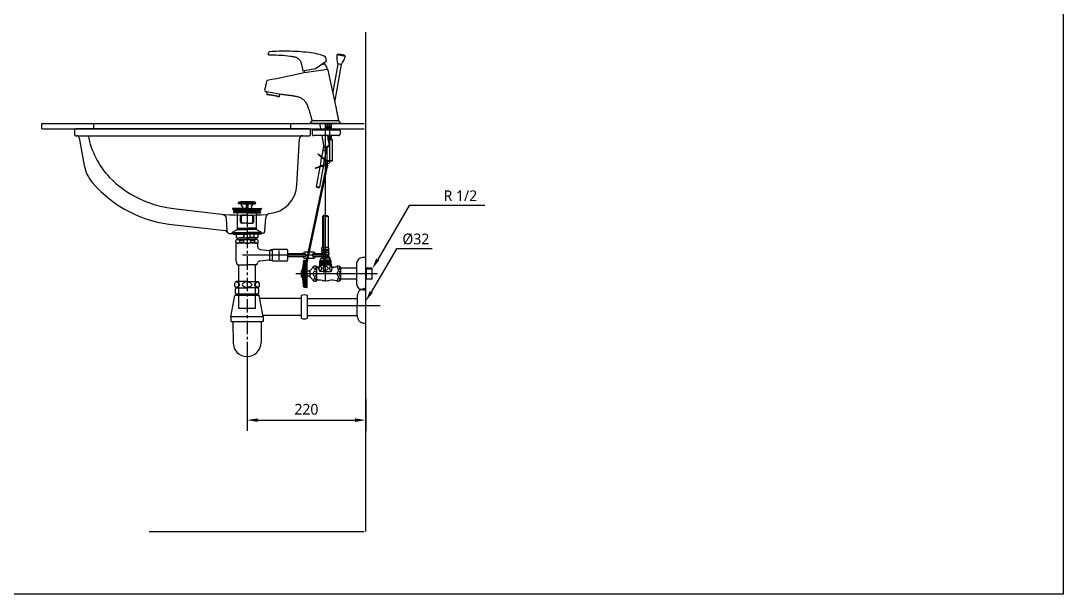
# Model space of a CAD drawing. Extents: x 0 to 3100, y 0 to 2100.
# Drawn here: x 1160 to 3100, y 0 to 1068 of the extents above; entities that cross this region are included whole.
import ezdxf

# ---------------------------------------------------------------- set-up
doc = ezdxf.new("R2010")
doc.units = 0
doc.header["$LTSCALE"] = 10
doc.header["$MEASUREMENT"] = 0
doc.linetypes.add('CENTER', pattern=[2, 1.25, -0.25, 0.25, -0.25])
doc.layers.get('0').update_dxf_attribs({"linetype": 'CONTINUOUS'})
doc.layers.get('DEFPOINTS').update_dxf_attribs({"linetype": 'CONTINUOUS'})
for name, color, linetype in [('1', 1, 'CONTINUOUS'), ('3', 3, 'CONTINUOUS'), ('4', 4, 'CONTINUOUS'), ('5', 5, 'CONTINUOUS'), ('6', 6, 'CONTINUOUS'), ('7', 7, 'CONTINUOUS'), ('CENTER', 2, 'CENTER')]:
    doc.layers.add(name, color=color, linetype=linetype)
doc.styles.get("Standard").update_dxf_attribs({"font": 'NanumGothic.ttf'})
doc.dimstyles.get("Standard").update_dxf_attribs({"dimtxt": 2.7, "dimasz": 2, "dimexe": 2, "dimexo": 1, "dimgap": 2, "dimtad": 1, "dimdec": 0, "dimlfac": 10, "dimrnd": 1, "dimzin": 0, "dimdsep": 46, "dimtxsty": 'Standard', "dimcen": 0, "dimclrd": 7, "dimclrt": 2, "dimadec": 0, "dimazin": 0, "dimtfac": 1, "dimtdec": 0, "dimtofl": 0, "dimtmove": 0, "dimatfit": 3, "dimfxl": 1, "dimtolj": 1, "dimtzin": 0, "dimarcsym": 0})

# ---------------------------------------------------------------- blocks, each defined once
blk = doc.blocks.new('*D8')
at = {"layer": '3', "color": 3, "lineweight": -2, "transparency": 16777216}
for p, q in [((1580.7, 469.8), (1580.7, 304.2)), ((1801.7, 363.9), (1801.7, 304.2)), ((1600.7, 324.2), (1781.7, 324.2))]:
    blk.add_line(p, q, dxfattribs=at)
at = {"layer": '3', "color": 3, "transparency": 16777216}
for points in [[(1600.7, 327.5), (1600.7, 320.8), (1580.7, 324.2)], [(1781.7, 327.5), (1781.7, 320.8), (1801.7, 324.2)]]:
    blk.add_solid(points, dxfattribs=at)
at = {"layer": 'DEFPOINTS', "color": 0, "transparency": 16777216}
for p in [(1580.7, 469.8), (1801.7, 363.9), (1801.7, 324.2)]:
    blk.add_point(p, dxfattribs=at)
at = {"layer": '3', "color": 2, "transparency": 16777216, "insert": (1691.2, 344.2), "char_height": 20, "attachment_point": 5}
blk.add_mtext('\\A1;220', dxfattribs=at)

msp = doc.modelspace()

# ---------------------------------------------------------------- linework, layer by layer
at = {"color": 7}
for p, q in [((1259.68211, 864.83738), (1259.68211, 855.83738)), ((1261.68211, 853.83738), (1263.54744, 853.83738)), ((1263.54744, 853.83738), (1684.54124, 853.83738)), ((1684.54124, 853.83738), (1696.68211, 853.83738)), ((1698.68211, 855.83738), (1698.68211, 864.83738)), ((1268.4585, 849.77626), (1277.47297, 798.62365)), ((1673.51535, 762.49095), (1678.55261, 848.20655)), ((1613.99327, 676.50479), (1615.6295, 701.04832)), ((1446.22236, 687.76825), (1539.96922, 677.14237)), ((1548.35987, 671.83738), (1609.00434, 671.83738))]:
    msp.add_line(p, q, dxfattribs=at)
at = {"color": 2}
msp.add_line((1696.68211, 866.83738), (1261.68211, 866.83738), dxfattribs=at)
at = {"color": 4}
for p, q in [((1801.68211, 504.33738), (1801.68211, 569.33738)), ((1550.68211, 516.64608), (1558.18211, 556.14608)), ((1603.18211, 556.14608), (1558.18211, 556.14608)), ((1601.68211, 559.04916), (1559.68211, 559.04916)), ((1599.78211, 558.14608), (1603.18211, 556.14608)), ((1610.68211, 516.64608), (1603.18211, 556.14608)), ((1681.64378, 556.01844), (1681.64378, 514.01844)), ((1693.14378, 535.01844), (1693.14378, 556.01844)), ((1693.14378, 514.01844), (1693.14378, 535.01844)), ((1550.68211, 517.14608), (1610.58717, 517.14608)), ((1550.68211, 516.64608), (1550.68211, 507.64608)), ((1551.05388, 507.64608), (1553.05388, 507.64608)), ((1553.05388, 507.64608), (1608.68211, 507.64608)), ((1554.18211, 505.84608), (1554.68211, 468.54916)), ((1607.18211, 505.70959), (1606.68211, 468.54916)), ((1610.68211, 507.64608), (1608.68211, 507.64608)), ((1610.68211, 516.64608), (1610.68211, 507.64608)), ((1693.14378, 519.01844), (1785.72564, 519.01844))]:
    msp.add_line(p, q, dxfattribs=at)
at = {"color": 7}
for points in [[(1284.68211, 853.83738, 0.1357421064), (1324.28085, 776.61831, 0.1778050299), (1448.91871, 717.64683), (1538.47327, 707.39928, 0.0363702893), (1617.60837, 707.30586)], [(1533.66891, 707.83284, -0.3690648518), (1541.84007, 699.46793), (1543.37094, 676.50479, 0.1053541271), (1543.93985, 674.49999)]]:
    msp.add_lwpolyline(points, format="xyb", dxfattribs=at)
for centre, radius, start, end in [((1261.68211, 864.83738), 2, 90, 180), ((1261.68211, 855.83738), 2, 180, 270), ((1263.54744, 848.83738), 5, 10.82301123, 90), ((1684.54124, 847.83738), 6, 90, 176.47253195), ((1696.68211, 864.83738), 2, 0, 90), ((1696.68211, 855.83738), 2, 270, 360), ((1346.2278, 811.76796), 70, 190.82301123, 221.04745526), ((1466.89435, 916.83738), 230, 221.04745526, 264.84339954), ((1617.84452, 764.58797), 55.71031, 274.14671659, 357.8427838), ((1624.60957, 700.44965), 9, 107.70197295, 176.18592517), ((1539.51982, 672.1626), 5, 27.87071859, 84.84339954), ((1548.35987, 676.83738), 5, 207.87071859, 270), ((1609.00434, 676.83738), 5, 270, 356.18592517)]:
    msp.add_arc(centre, radius, start, end, dxfattribs=at)
at = {"color": 4}
for centre, radius, start, end in [((1572.28211, 564.79916), 13.85, 155.47045254, 204.52954746), ((1589.08211, 564.79916), 13.85, 335.47045254, 24.52954746), ((1687.39378, 543.41844), 13.85, 65.47045254, 114.52954746), ((1552.18211, 505.84608), 2, 0, 64.15806724), ((1609.18211, 505.70959), 2, 104.47751219, 180), ((1687.39378, 526.61844), 13.85, 245.47045254, 294.52954746), ((1580.68211, 468.54916), 26, 180, 0)]:
    msp.add_arc(centre, radius, start, end, dxfattribs=at)
at = {"layer": '1'}
for p, q in [((1801.68211, 116.83738), (1801.68211, 1046.83738)), ((1198.68211, 876.83738), (1798.68211, 876.83738)), ((1198.68211, 866.83738), (1198.68211, 876.83738)), ((1294.68211, 876.83738), (1294.68211, 866.83738)), ((1661.68211, 876.83738), (1661.68211, 866.83738)), ((1198.68211, 866.83738), (1798.68211, 866.83738)), ((1398.68211, 116.83738), (1798.68211, 116.83738))]:
    msp.add_line(p, q, dxfattribs=at)
at = {"layer": '1', "color": 3}
for p, q in [((1882.7416, 723.82837), (1823.91146, 623.3468)), ((2023.4562, 723.82837), (1882.7416, 723.82837)), ((1858.73332, 642.88783), (1811.78718, 562.70405)), ((1925.22892, 642.88783), (1858.73332, 642.88783))]:
    msp.add_line(p, q, dxfattribs=at)
at = {"layer": '1', "color": 4, "linetype": 'ByBlock'}
msp.add_line((1693.14378, 550.89344), (1785.70213, 550.89344), dxfattribs=at)
at = {"layer": '1', "color": 3}
for points in [[(1826.78803, 621.66262), (1821.03489, 625.03098), (1813.80639, 606.08738)], [(1814.66375, 561.01987), (1808.91061, 564.38823), (1801.68211, 545.44463)]]:
    msp.add_solid(points, dxfattribs=at)
at = {"layer": '3'}
for p, q in [((1553.68211, 718.03179), (1553.68211, 717.43179)), ((1563.38211, 718.43179), (1554.08211, 718.43179)), ((1580.68211, 718.43179), (1563.38211, 718.43179)), ((1565.68211, 727.03179), (1564.45078, 729.1645)), ((1564.56732, 728.96265), (1580.68211, 728.96265)), ((1580.68211, 727.03179), (1565.68211, 727.03179)), ((1568.19738, 726.8475), (1578.93211, 726.14613)), ((1572.40744, 722.1525), (1569.68924, 726.00547)), ((1570.32568, 718.43179), (1571.7732, 719.26752)), ((1580.68211, 727.03179), (1578.93211, 726.14613)), ((1578.93211, 726.14613), (1578.93211, 718.43179)), ((1580.16443, 726.7698), (1579.73211, 720.36192)), ((1579.9352, 718.43179), (1579.73211, 720.38611)), ((1579.73211, 720.38611), (1580.68211, 720.38611)), ((1596.79689, 728.96265), (1580.68211, 728.96265)), ((1580.68211, 727.03179), (1595.68211, 727.03179)), ((1580.68211, 727.03179), (1582.43211, 726.14613)), ((1581.63211, 720.38611), (1580.68211, 720.38611)), ((1580.68211, 718.43179), (1597.98211, 718.43179)), ((1581.19978, 726.7698), (1581.63211, 720.36192)), ((1581.42901, 718.43179), (1581.63211, 720.38611)), ((1593.16683, 726.8475), (1582.43211, 726.14613)), ((1582.43211, 726.14613), (1582.43211, 718.43179)), ((1588.95677, 722.1525), (1591.67497, 726.00547)), ((1591.03853, 718.43179), (1589.59101, 719.26752)), ((1595.68211, 727.03179), (1596.91343, 729.1645)), ((1597.98211, 718.43179), (1607.28211, 718.43179)), ((1607.68211, 718.03179), (1607.68211, 717.43179)), ((1553.68211, 717.43179), (1580.68211, 717.43179)), ((1553.68211, 717.43179), (1555.82433, 715.93179)), ((1555.38027, 715.73179), (1555.38027, 714.43179)), ((1555.38027, 711.43179), (1555.38027, 710.13179)), ((1561.6821, 715.93179), (1555.58027, 715.93179)), ((1580.68211, 709.93179), (1555.58027, 709.93179)), ((1580.68211, 713.93179), (1555.88027, 713.93179)), ((1580.68211, 711.93179), (1555.88027, 711.93179)), ((1561.6821, 715.93179), (1580.68211, 715.93179)), ((1563.18211, 679.33738), (1563.18211, 709.93179)), ((1568.30774, 693.43179), (1568.30774, 703.43179)), ((1570.0755, 693.43179), (1570.0755, 703.43179)), ((1580.68211, 705.93179), (1570.80774, 705.93179)), ((1607.68211, 717.43179), (1580.68211, 717.43179)), ((1599.68211, 715.93179), (1580.68211, 715.93179)), ((1580.68211, 713.93179), (1605.48394, 713.93179)), ((1580.68211, 711.93179), (1605.48394, 711.93179)), ((1580.68211, 709.93179), (1605.78394, 709.93179)), ((1580.68211, 705.93179), (1590.55647, 705.93179)), ((1591.28871, 693.43179), (1591.28871, 703.43179)), ((1593.05647, 693.43179), (1593.05647, 703.43179)), ((1598.18211, 679.33738), (1598.18211, 709.93179)), ((1599.68211, 715.93179), (1605.78394, 715.93179)), ((1607.68211, 717.43179), (1605.53988, 715.93179)), ((1605.98394, 715.73179), (1605.98394, 714.43179)), ((1605.98394, 711.43179), (1605.98394, 710.13179)), ((1563.18211, 679.33738), (1553.18211, 673.33738)), ((1563.88211, 681.43179), (1563.18211, 682.64423)), ((1563.18211, 681.43179), (1580.68211, 681.43179)), ((1563.18211, 679.33738), (1580.68211, 679.33738)), ((1563.88211, 679.33738), (1563.88211, 681.43179)), ((1580.68211, 690.93179), (1570.80774, 690.93179)), ((1580.68211, 690.93179), (1590.55647, 690.93179)), ((1598.18211, 681.43179), (1580.68211, 681.43179)), ((1598.18211, 679.33738), (1580.68211, 679.33738)), ((1597.48211, 681.43179), (1598.18211, 682.64423)), ((1597.48211, 679.33738), (1597.48211, 681.43179)), ((1598.18211, 679.33738), (1608.18211, 673.33738)), ((1553.18211, 673.33738), (1580.68211, 673.33738)), ((1553.18211, 672.33738), (1553.18211, 673.33738)), ((1554.98998, 672.33738), (1554.98998, 671.03738)), ((1555.48998, 670.53738), (1560.48998, 670.53738)), ((1560.48998, 670.53738), (1580.68211, 670.53738)), ((1560.48998, 670.53738), (1560.48998, 664.41473)), ((1561.48998, 663.83738), (1560.48998, 664.41473)), ((1571.18211, 672.33738), (1561.18211, 672.33738)), ((1561.48998, 663.83738), (1562.88998, 663.83738)), ((1562.88998, 663.83738), (1580.68211, 663.83738)), ((1598.18211, 672.33738), (1563.18211, 672.33738)), ((1563.18211, 660.42614), (1563.18211, 663.83738)), ((1563.3258, 660.43179), (1580.43841, 660.43179)), ((1567.26476, 664.41473), (1574.66542, 664.41473)), ((1574.66542, 664.41473), (1574.66542, 670.53738)), ((1575.26476, 664.41473), (1575.26476, 670.53738)), ((1608.18211, 673.33738), (1580.68211, 673.33738)), ((1600.87423, 670.53738), (1580.68211, 670.53738)), ((1598.47423, 663.83738), (1580.68211, 663.83738)), ((1598.03841, 660.43179), (1580.9258, 660.43179)), ((1586.69879, 664.41473), (1586.69879, 670.53738)), ((1594.09945, 664.41473), (1586.69879, 664.41473)), ((1594.09945, 664.41473), (1594.09945, 670.53738)), ((1598.18211, 672.33738), (1608.18211, 672.33738)), ((1598.18211, 660.42614), (1598.18211, 663.83738)), ((1599.87423, 663.83738), (1598.47423, 663.83738)), ((1599.87423, 663.83738), (1600.87423, 664.41473)), ((1600.87423, 670.53738), (1600.87423, 664.41473)), ((1605.87423, 670.53738), (1600.87423, 670.53738)), ((1606.37423, 672.33738), (1606.37423, 671.03738)), ((1608.18211, 672.33738), (1608.18211, 673.33738)), ((1559.93841, 654.87517), (1559.93841, 658.98842)), ((1560.68211, 619.82945), (1560.68211, 652.43179)), ((1580.68211, 653.43179), (1561.68211, 653.43179)), ((1566.71319, 658.98842), (1574.11385, 658.98842)), ((1566.71319, 658.98842), (1566.71319, 654.87517)), ((1566.71319, 654.87517), (1574.11385, 654.87517)), ((1574.11385, 658.98842), (1574.11385, 654.87517)), ((1598.03841, 653.43179), (1580.68211, 653.43179)), ((1587.25036, 658.98842), (1587.25036, 654.87517)), ((1594.65102, 658.98842), (1587.25036, 658.98842)), ((1594.65102, 654.87517), (1587.25036, 654.87517)), ((1594.65102, 658.98842), (1594.65102, 654.87517)), ((1597.48211, 653.43179), (1598.03841, 653.43179)), ((1598.03841, 653.43179), (1598.43841, 653.43179)), ((1599.68211, 653.43179), (1598.18211, 653.43179)), ((1600.68211, 647.06755), (1600.68211, 652.43179)), ((1601.4258, 654.87517), (1601.4258, 658.98842)), ((1605.14944, 642.09601), (1621.18367, 640.37805)), ((1623.21234, 640.63179), (1628.31791, 640.63179)), ((1623.35142, 622.18179), (1623.35142, 640.68179)), ((1628.34331, 641.43179), (1624.68211, 641.43179)), ((1624.68211, 641.43179), (1624.68211, 640.63179)), ((1628.31791, 640.63179), (1628.31791, 641.63179)), ((1628.31791, 621.23179), (1628.31791, 640.63179)), ((1629.11791, 642.43179), (1654.31791, 642.43179)), ((1655.81791, 640.93179), (1655.81791, 635.1606)), ((1640.68211, 631.43179), (1572.18211, 631.44482)), ((1604.55099, 620.70346), (1621.18367, 622.48553)), ((1623.35142, 622.18179), (1628.31791, 622.18179)), ((1624.68211, 621.43179), (1624.68211, 622.23179)), ((1628.34331, 621.43179), (1624.68211, 621.43179)), ((1640.68211, 622.89388), (1640.68211, 640.33179)), ((1719.136, 631.41687), (1640.68211, 631.43179)), ((1683.05123, 633.92525), (1655.6109, 633.92895)), ((1655.81791, 635.1606), (1655.81791, 621.93179)), ((1656.40974, 628.9288), (1687.6278, 628.92286)), ((1689.00092, 633.92412), (1683.05123, 633.92525)), ((1688.96226, 625.67413), (1700.28491, 625.67198)), ((1700.02335, 637.17203), (1688.96445, 637.17413)), ((1703.30974, 637.1714), (1700.02335, 637.17203)), ((1700.28491, 625.67198), (1703.30755, 625.6714)), ((1703.27108, 628.92141), (1726.63552, 628.91696)), ((1726.63648, 633.91696), (1703.27203, 633.92141)), ((1726.63552, 628.91696), (1726.63648, 633.91696)), ((1726.63552, 628.91696), (1727.13562, 629.41687)), ((1727.13638, 633.41687), (1726.63648, 633.91696)), ((1727.13562, 629.41687), (1727.13638, 633.41687)), ((1562.68211, 613.43179), (1580.68211, 613.43179)), ((1564.80711, 613.43179), (1564.80711, 532.43179)), ((1598.6821, 613.43179), (1580.68211, 613.43179)), ((1596.55711, 532.43179), (1596.55711, 613.43179)), ((1654.31791, 620.43179), (1629.11791, 620.43179)), ((1564.80711, 532.43179), (1596.55711, 532.43179)), ((1596.55711, 532.43179), (1595.85711, 532.43179))]:
    msp.add_line(p, q, dxfattribs=at)
for points in [[(1689.63007, 631.424, -0.0457215357), (1689.52001, 630.22548, -0.0593015348), (1689.24414, 629.33811, -0.1010586224), (1688.74779, 628.64477, -0.1892733446), (1688.31322, 628.47425, -0.1892733446), (1687.87872, 628.64494, -0.0442380887), (1687.62665, 628.92438, -0.0593015348)], [(1687.6276, 633.92438, -0.0442380887), (1687.87978, 634.20373, -0.1892733446), (1688.31434, 634.37425, -0.1892733446), (1688.74884, 634.20357, -0.1010586224), (1689.24493, 633.51004, -0.0593015348), (1689.52047, 632.62256, -0.0457215357), (1689.63007, 631.424, -0.0457215357)], [(1704.64535, 633.92115, 0.0442380887), (1704.39328, 634.20059, 0.1892733446), (1703.95878, 634.37128, 0.1892733446), (1703.52421, 634.20076, 0.1010586224), (1703.02786, 633.50742, 0.0593015348), (1702.75199, 632.62005, 0.0457215357), (1702.64193, 631.42153, 0.0457215357)], [(1702.64193, 631.42153, 0.0457215357), (1702.75153, 630.22297, 0.0593015348), (1703.02707, 629.33549, 0.1010586224), (1703.52316, 628.64196, 0.1892733446), (1703.95766, 628.47128, 0.1892733446), (1704.39222, 628.6418, 0.0442380887), (1704.6444, 628.92115, 0.0593015348)]]:
    msp.add_lwpolyline(points, format="xyb", dxfattribs=at)
for centre, radius, start, end in [((1554.08211, 718.03179), 0.4, 90, 180), ((1565.53211, 728.96265), 1.1, 97.32041367, 169.42619898), ((1580.68211, 611.03179), 120, 90, 97.32041367), ((1568.055, 724.85254), 2, 35.20232507, 86.26180949), ((1570.7732, 720.99957), 2, 300, 35.20232507), ((1580.68211, 611.03179), 120, 82.67958633, 90), ((1590.59101, 720.99957), 2, 144.79767493, 240), ((1593.30922, 724.85254), 2, 93.73819051, 144.79767493), ((1595.83211, 728.96265), 1.1, 10.57380102, 82.67958633), ((1607.28211, 718.03179), 0.4, 0, 90), ((1555.58027, 715.73179), 0.2, 90, 180), ((1555.88027, 714.43179), 0.5, 180, 270), ((1555.88027, 711.43179), 0.5, 90, 180), ((1555.58027, 710.13179), 0.2, 180, 270), ((1559.18211, 712.93179), 1, 270, 90), ((1570.80774, 703.43179), 2.5, 90, 180), ((1572.5755, 703.43179), 2.5, 90, 180), ((1588.78871, 703.43179), 2.5, 0, 90), ((1590.55647, 703.43179), 2.5, 0, 90), ((1602.18211, 712.93179), 1, 90, 270), ((1605.48394, 714.43179), 0.5, 270, 0), ((1605.48394, 711.43179), 0.5, 0, 90), ((1605.78394, 715.73179), 0.2, 0, 90), ((1605.78394, 710.13179), 0.2, 270, 0), ((1570.80774, 693.43179), 2.5, 180, 270), ((1572.5755, 693.43179), 2.5, 180, 270), ((1588.78871, 693.43179), 2.5, 270, 0), ((1590.55647, 693.43179), 2.5, 270, 0), ((1555.48998, 671.03738), 0.5, 180, 270), ((1563.3258, 655.72399), 4.70435, 43.94093732, 136.05906268), ((1563.87737, 674.01659), 10.18185, 250.56792502, 289.43207498), ((1580.21621, 646.82731), 13.60629, 89.06429532, 116.64718661), ((1580.48996, 693.28972), 29.45658, 258.59556617, 270.3737354), ((1580.87425, 693.28972), 29.45658, 269.6262646, 281.40443383), ((1581.148, 646.82731), 13.60629, 63.35281339, 90.93570468), ((1597.48684, 674.01659), 10.18185, 250.56792502, 289.43207498), ((1598.03841, 655.72399), 4.70435, 43.94093732, 136.05906268), ((1605.87423, 671.03738), 0.5, 270, 0), ((1563.3258, 658.13959), 4.70435, 223.94093732, 316.05906268), ((1561.68211, 652.43179), 1, 90, 180), ((1580.21621, 667.03627), 13.60629, 243.35281339, 270.93570468), ((1581.148, 667.03627), 13.60629, 269.06429532, 296.64718661), ((1598.03841, 658.13959), 4.70435, 223.94093732, 316.05906268), ((1599.68211, 652.43179), 1, 0, 90), ((1605.68211, 647.06755), 5, 180, 263.88449643), ((1621.59056, 645.36147), 5, 265.33216468, 308.19271972), ((1629.11791, 641.63179), 0.8, 90, 180), ((1654.31791, 640.93179), 1.5, 0, 90), ((1621.59056, 617.50211), 5, 51.80728028, 94.66783532), ((1629.11791, 621.23179), 0.8, 180, 270), ((1654.31791, 621.93179), 1.5, 270, 0), ((1688.96321, 630.67413), 5, 200.47641623, 269.98910112), ((1688.9635, 632.17413), 5, 89.98910112, 159.501786), ((1703.3085, 630.6714), 5, 269.98910112, 339.501786), ((1703.30879, 632.1714), 5, 20.47641623, 89.98910112), ((1573.67051, 620.37837), 13, 182.42004342, 212.30000816), ((1587.6937, 620.37837), 13, 327.69999184, 345.040466), ((1605.08365, 615.73191), 5, 96.11547581, 165.04046432)]:
    msp.add_arc(centre, radius, start, end, dxfattribs=at)
at = {"layer": '4'}
for p, q in [((1564.43211, 582.54916), (1560.1406, 582.54916)), ((1564.43211, 582.54916), (1560.1406, 582.54916)), ((1580.68211, 582.54916), (1564.43211, 582.54916)), ((1580.68211, 582.54916), (1564.43211, 582.54916)), ((1580.68211, 582.54916), (1596.93211, 582.54916)), ((1580.68211, 582.54916), (1596.93211, 582.54916)), ((1596.93211, 582.54916), (1601.22361, 582.54916)), ((1596.93211, 582.54916), (1601.22361, 582.54916)), ((1560.53211, 570.54916), (1560.1406, 570.54916)), ((1560.53211, 570.54916), (1580.68211, 570.54916)), ((1560.53211, 570.54916), (1580.68211, 570.54916)), ((1600.83211, 570.54916), (1580.68211, 570.54916)), ((1600.83211, 570.54916), (1580.68211, 570.54916)), ((1600.83211, 570.54916), (1601.22361, 570.54916)), ((1785.70213, 554.23212), (1785.70213, 536.83738)), ((1828.77405, 536.83738), (1692.91113, 536.83738)), ((1828.77405, 536.83738), (1692.91113, 536.83738)), ((1828.77405, 536.83738), (1692.91113, 536.83738)), ((1785.70213, 519.44265), (1785.70213, 536.83738))]:
    msp.add_line(p, q, dxfattribs=at)
at = {"layer": '4', "color": 4}
for p, q in [((1681.64378, 550.89344), (1604.17944, 550.89344)), ((1681.64378, 519.14344), (1610.20792, 519.14344))]:
    msp.add_line(p, q, dxfattribs=at)
at = {"layer": '4'}
for points in [[(1566.48728, 576.54916, 0.1552173896), (1565.89678, 578.40548, 0.1067472438), (1563.83508, 580.29616, 0.0730430096), (1561.06521, 581.41417, 0.0285110883), (1559.33646, 581.73019, 0.05952259)], [(1559.33646, 571.36812, 0.0285110883), (1561.06521, 571.68414, 0.0730430096), (1563.83508, 572.80216, 0.1067472438), (1565.89678, 574.69283, 0.1552173896), (1566.48728, 576.54916, 0.1552173896)], [(1572.40181, 578.28809, 0.3272904533), (1572.40181, 574.81022, 0.1063733853), (1574.42461, 573.01362, 0.0712191074), (1577.12456, 571.9599, 0.0575374245), (1580.68211, 571.54916, 0.0575374245)], [(1580.68211, 581.54916, 0.0575374245), (1577.12456, 581.13841, 0.0712191074), (1574.42461, 580.08469, 0.1063733648), (1572.40181, 578.28809, 0.159482965)], [(1580.68211, 581.54916, 0.0575374245), (1577.12456, 581.13841, 0.0712191074), (1574.42461, 580.08469, 0.1063733648), (1572.40181, 578.28809, 0.159482965)], [(1580.68211, 581.54916, -0.0575374245), (1584.23965, 581.13841, -0.0712191074), (1586.9396, 580.08469, -0.1063733648), (1588.9624, 578.28809, -0.159482965)], [(1580.68211, 581.54916, -0.0575374245), (1584.23965, 581.13841, -0.0712191074), (1586.9396, 580.08469, -0.1063733648), (1588.9624, 578.28809, -0.159482965)], [(1588.9624, 578.28809, -0.3272904533), (1588.9624, 574.81022, -0.1063733853), (1586.9396, 573.01362, -0.0712191074), (1584.23965, 571.9599, -0.0575374245), (1580.68211, 571.54916, -0.0575374245)], [(1594.87693, 576.54916, -0.1552173896), (1595.46743, 578.40548, -0.1067472438), (1597.52913, 580.29616, -0.0730430096), (1600.299, 581.41417, -0.0285110883), (1602.02775, 581.73019, -0.05952259)], [(1602.02775, 571.36812, -0.0285110883), (1600.299, 571.68414, -0.0730430096), (1597.52913, 572.80216, -0.1067472438), (1595.46743, 574.69283, -0.1552173896), (1594.87693, 576.54916, -0.1552173896)]]:
    msp.add_lwpolyline(points, format="xyb", dxfattribs=at)
for centre, radius, start, end in [((1565.43211, 576.54916), 8, 131.40962211, 228.59037789), ((1595.93211, 576.54916), 8, 311.40962211, 48.59037789), ((1805.68211, 553.33738), 20, 146.20771163, 177.43591199), ((1797.02658, 558.41555), 10, 111.1926769, 142.80345081), ((1803.18211, 539.37491), 30, 92.86598398, 109.00713612), ((1805.68211, 520.33738), 20, 182.56408801, 213.79228837), ((1797.02658, 515.25922), 10, 217.19654919, 248.8073231), ((1803.18211, 534.29986), 30, 250.99286388, 267.13401602)]:
    msp.add_arc(centre, radius, start, end, dxfattribs=at)
at = {"layer": '5', "color": 212}
msp.add_lwpolyline([(0, 2100), (3100, 2100), (3100, 0), (0, 0)], close=True, dxfattribs=at)
at = {"layer": '6'}
for p, q in [((1726.68211, 582.12484), (1726.68211, 872.76694)), ((1686.35835, 621.33738), (1687.18211, 621.33738)), ((1687.18211, 621.33738), (1687.68211, 621.83738)), ((1687.18211, 621.33738), (1687.18211, 596.83738)), ((1687.68211, 621.83738), (1687.68211, 596.83738)), ((1687.68211, 621.83738), (1690.88211, 621.83738)), ((1687.68211, 621.4259), (1691.18211, 621.4259)), ((1691.18211, 622.13738), (1691.18211, 622.33738)), ((1691.18211, 622.33738), (1692.68211, 622.33738)), ((1691.18211, 622.13738), (1691.18211, 596.83738)), ((1692.68211, 621.33738), (1692.68211, 622.33738)), ((1692.68211, 596.83738), (1692.68211, 621.33738)), ((1801.68211, 626.83738), (1795.68211, 626.83738)), ((1801.68211, 566.83738), (1801.68211, 626.83738)), ((1685.76692, 620.83738), (1685.76692, 596.83738)), ((1687.68211, 620.4259), (1691.18211, 620.4259)), ((1687.68211, 619.4259), (1691.18211, 619.4259)), ((1687.68211, 618.4259), (1691.18211, 618.4259)), ((1687.68211, 617.4259), (1691.18211, 617.4259)), ((1687.68211, 616.4259), (1691.18211, 616.4259)), ((1687.68211, 615.4259), (1691.18211, 615.4259)), ((1687.68211, 614.4259), (1691.18211, 614.4259)), ((1687.68211, 613.4259), (1691.18211, 613.4259)), ((1687.68211, 612.4259), (1691.18211, 612.4259)), ((1687.68211, 611.4259), (1691.18211, 611.4259)), ((1687.68211, 610.4259), (1691.18211, 610.4259)), ((1687.68211, 609.4259), (1691.18211, 609.4259)), ((1687.68211, 608.4259), (1691.18211, 608.4259)), ((1687.68211, 607.4259), (1691.18211, 607.4259)), ((1687.68211, 606.4259), (1691.18211, 606.4259)), ((1687.68211, 605.4259), (1691.18211, 605.4259)), ((1687.68211, 604.4259), (1691.18211, 604.4259)), ((1687.68211, 603.4259), (1691.18211, 603.4259)), ((1687.68211, 602.4259), (1691.18211, 602.4259)), ((1697.76871, 601.58738), (1692.68211, 601.58738)), ((1697.76871, 602.56973), (1697.76871, 601.58738)), ((1697.76871, 601.58738), (1697.76871, 592.08738)), ((1702.6553, 608.1589), (1702.10293, 607.20217)), ((1710.76871, 608.83738), (1710.76871, 609.5581)), ((1710.76871, 584.83738), (1710.76871, 608.83738)), ((1711.68211, 608.83738), (1710.76871, 608.83738)), ((1711.68211, 608.08738), (1710.76871, 608.08738)), ((1711.68211, 608.08738), (1712.98114, 609.02896)), ((1711.68211, 608.08738), (1711.68211, 608.83738)), ((1737.18211, 620.83738), (1716.18211, 620.83738)), ((1716.18211, 613.33738), (1716.18211, 620.83738)), ((1717.43211, 616.83738), (1716.18211, 614.67232)), ((1717.43211, 616.83738), (1716.18211, 616.83738)), ((1717.43211, 616.83738), (1717.43211, 620.83738)), ((1735.93211, 616.83738), (1735.93211, 620.83738)), ((1735.93211, 616.83738), (1737.18211, 614.67232)), ((1737.18211, 616.83738), (1735.93211, 616.83738)), ((1737.18211, 612.92575), (1737.18211, 620.83738)), ((1784.68211, 607.08738), (1754.68211, 607.08738)), ((1754.68211, 606.08738), (1754.68211, 587.58738)), ((1754.68323, 606.08851), (1754.68323, 608.83628)), ((1784.68211, 615.83738), (1784.68211, 577.83738)), ((1812.68211, 607.08738), (1801.68211, 607.08738)), ((1801.68211, 606.47042), (1801.68211, 587.20499)), ((1803.18211, 606.08738), (1802.18211, 607.08738)), ((1803.18211, 586.58738), (1803.18211, 607.08738)), ((1803.18211, 606.08738), (1813.68211, 606.08738)), ((1813.68211, 606.08738), (1812.68211, 607.08738)), ((1813.55782, 587.58738), (1813.55782, 606.08738)), ((1823.34193, 596.83738), (1671.80002, 596.83738)), ((1685.76692, 572.83738), (1685.76692, 596.83738)), ((1687.18211, 572.33738), (1687.18211, 596.83738)), ((1687.68211, 601.4259), (1691.18211, 601.4259)), ((1687.68211, 600.4259), (1691.18211, 600.4259)), ((1687.68211, 599.4259), (1691.18211, 599.4259)), ((1687.68211, 598.4259), (1691.18211, 598.4259)), ((1687.68211, 597.4259), (1691.18211, 597.4259)), ((1687.68211, 571.83738), (1687.68211, 596.83738)), ((1687.68211, 596.24887), (1691.18211, 596.24887)), ((1687.68211, 595.24887), (1691.18211, 595.24887)), ((1687.68211, 594.24887), (1691.18211, 594.24887)), ((1687.68211, 593.24887), (1691.18211, 593.24887)), ((1687.68211, 592.24887), (1691.18211, 592.24887)), ((1687.68211, 591.24887), (1691.18211, 591.24887)), ((1687.68211, 590.24887), (1691.18211, 590.24887)), ((1687.68211, 589.24887), (1691.18211, 589.24887)), ((1687.68211, 588.24887), (1691.18211, 588.24887)), ((1687.68211, 587.24887), (1691.18211, 587.24887)), ((1687.68211, 586.24887), (1691.18211, 586.24887)), ((1687.68211, 585.24887), (1691.18211, 585.24887)), ((1687.68211, 584.24887), (1691.18211, 584.24887)), ((1687.68211, 583.24887), (1691.18211, 583.24887)), ((1687.68211, 582.24887), (1691.18211, 582.24887)), ((1691.18211, 571.53738), (1691.18211, 596.83738)), ((1692.68211, 571.33738), (1692.68211, 596.83738)), ((1697.76871, 592.08738), (1692.68211, 592.08738)), ((1697.76871, 591.10504), (1697.76871, 592.08738)), ((1702.6553, 585.51587), (1702.10293, 586.47259)), ((1711.68211, 585.58738), (1710.76871, 585.58738)), ((1714.3939, 584.83738), (1710.76871, 584.83738)), ((1710.76871, 584.11667), (1710.76871, 584.83738)), ((1711.68211, 585.58738), (1712.98114, 584.83738)), ((1711.68211, 584.83738), (1711.68211, 585.58738)), ((1754.68211, 584.83738), (1754.68211, 587.58738)), ((1754.68211, 586.58738), (1754.68211, 586.40564)), ((1784.68211, 586.58738), (1754.68211, 586.58738)), ((1754.68211, 584.83738), (1754.68211, 586.40564)), ((1812.68211, 586.58738), (1801.68211, 586.58738)), ((1802.18211, 586.58738), (1803.18211, 587.58738)), ((1803.18211, 587.58738), (1813.68211, 587.58738)), ((1812.68211, 586.58738), (1813.68211, 587.58738)), ((1686.35835, 572.33738), (1687.18211, 572.33738)), ((1687.18211, 572.33738), (1687.68211, 571.83738)), ((1687.68211, 581.24887), (1691.18211, 581.24887)), ((1687.68211, 580.24887), (1691.18211, 580.24887)), ((1687.68211, 579.24887), (1691.18211, 579.24887)), ((1687.68211, 578.24887), (1691.18211, 578.24887)), ((1687.68211, 577.24887), (1691.18211, 577.24887)), ((1687.68211, 576.24887), (1691.18211, 576.24887)), ((1687.68211, 575.24887), (1691.18211, 575.24887)), ((1687.68211, 574.24887), (1691.18211, 574.24887)), ((1687.68211, 573.24887), (1691.18211, 573.24887)), ((1687.68211, 572.24887), (1691.18211, 572.24887)), ((1687.68211, 571.83738), (1690.88211, 571.83738)), ((1691.18211, 571.33738), (1691.18211, 571.53738)), ((1691.18211, 571.33738), (1692.68211, 571.33738)), ((1796.68211, 566.83738), (1802.68211, 566.83738))]:
    msp.add_line(p, q, dxfattribs=at)
for centre, radius, start, end in [((1686.35835, 620.63738), 0.7, 90, 170.50659), ((1690.88211, 622.13738), 0.3, 270, 0), ((1795.68211, 615.83738), 11, 90, 180), ((1694.93634, 596.79205), 14, 141.78592674, 179.75272851), ((1828.68211, 596.83738), 145, 178.05685792, 189.49341), ((1828.68211, 596.83738), 145, 170.50659, 178.05685792), ((1689.97858, 614.20217), 14, 303.80982041, 330), ((1707.29457, 605.48041), 5.35697, 49.56943438, 150), ((1711.68211, 613.33738), 4.5, 270, 0), ((1741.18211, 612.92575), 4, 180, 277.71167846), ((1738.38727, 633.56509), 24.82771, 277.71167846, 290.96613747), ((1749.77574, 603.84463), 7, 45.48706364, 110.96613747), ((1694.93634, 596.91289), 14, 180.24727149, 218.21407326), ((1689.97858, 579.47259), 14, 30, 56.19017959), ((1707.29457, 588.19436), 5.35697, 210, 310.43056562), ((1714.3939, 546.83738), 38, 80.69517649, 90.00000262), ((1726.68211, 621.83738), 38, 260.69517447, 280.73727399), ((1738.38727, 560.10968), 24.82771, 69.03386253, 100.73727502), ((1749.77574, 589.83014), 7, 249.03386253, 314.5), ((1686.35835, 573.03738), 0.7, 189.49341, 270), ((1690.88211, 571.53738), 0.3, 0, 90), ((1795.68211, 577.83738), 11, 180, 270)]:
    msp.add_arc(centre, radius, start, end, dxfattribs=at)
for centre, major_axis, ratio in [((1707.00345, 596.83738), (0, -5.39901), 0.4782041641), ((1751.12104, 596.83738), (0, -5.21778), 0.4600900845)]:
    msp.add_ellipse(centre, major_axis=major_axis, ratio=ratio, dxfattribs=at)
for centre, major_axis, ratio, start_param, end_param in [((1707.00345, 610.42967), (0, -5.39901), 0.4782041641, 4.7907795753, 7.8342508479), ((1751.12104, 609.34229), (0, -5.21778), 0.4600900845, 4.4336109187, 7.9346876344), ((1707.00345, 583.51695), (0, -5.39901), 0.4782041641, 1.5401075384, 4.6836200802), ((1751.12104, 584.4231), (0, -5.21778), 0.4600900845, 1.4721859227, 5.0096270656)]:
    msp.add_ellipse(centre, major_axis=major_axis, ratio=ratio, start_param=start_param, end_param=end_param, dxfattribs=at)
at = {"layer": '7'}
for p, q in [((1728.1951, 992.21673), (1708.13011, 978.16707)), ((1727.34781, 997.39633), (1727.69512, 995.42668)), ((1750.58793, 1005.56012), (1747.61924, 1004.56044)), ((1763.86857, 1001.69525), (1747.61924, 1004.56044)), ((1750.58793, 1005.56012), (1750.61846, 1005.55474)), ((1761.39029, 1003.65537), (1761.42082, 1003.64999)), ((1761.42082, 1003.64999), (1763.86857, 1001.69525)), ((1708.13011, 978.16707), (1684.63514, 974.02428)), ((1731.15159, 977.04771), (1687.22505, 970.73331)), ((1725.05031, 987.14158), (1719.56595, 986.17454)), ((1725.05031, 987.14158), (1725.32453, 987.18993)), ((1749.92429, 987.39946), (1740.66599, 934.89309)), ((1755.83313, 986.35757), (1743.99394, 919.21417)), ((1756.50638, 986.54956), (1749.3573, 987.81013)), ((1749.75799, 987.42878), (1750.90909, 987.22581)), ((1754.84832, 986.53122), (1750.90909, 987.22581)), ((1754.84832, 986.53122), (1755.99943, 986.32825)), ((1617.88962, 935.92389), (1617.03413, 931.07215)), ((1641.52166, 931.73733), (1640.66952, 926.90459)), ((1640.66952, 926.90459), (1617.03413, 931.07215)), ((1617.91868, 930.32992), (1617.03413, 931.07215)), ((1617.91868, 930.32992), (1619.64271, 930.02593)), ((1637.86104, 926.81354), (1619.6421, 930.02604)), ((1637.43239, 926.68604), (1620.00129, 929.75962)), ((1637.86049, 926.81364), (1639.58445, 926.50966)), ((1639.58445, 926.50966), (1640.66952, 926.90459)), ((1698.77808, 877.83738), (1701.77808, 881.83738)), ((1698.77808, 876.83738), (1698.77808, 877.83738)), ((1750.58601, 876.83738), (1698.77818, 876.83738)), ((1751.58607, 881.83738), (1701.77814, 881.83738)), ((1702.58601, 876.33738), (1702.58601, 876.83738)), ((1750.58601, 876.33738), (1702.58601, 876.33738)), ((1715.67731, 876.33738), (1717.85836, 863.96801)), ((1726.33929, 876.33738), (1728.52034, 863.96801)), ((1729.56272, 876.33738), (1726.33929, 876.33738)), ((1726.58601, 870.70643), (1726.58601, 876.33738)), ((1730.34104, 876.33738), (1728.34017, 864.98984)), ((1731.85223, 863.96801), (1731.85223, 876.33738)), ((1731.85223, 863.96801), (1731.85223, 876.33738)), ((1734.85223, 803.33461), (1734.85223, 877.49512)), ((1737.85223, 863.96801), (1737.85223, 876.33738)), ((1737.85223, 863.96801), (1737.85223, 876.33738)), ((1754.59104, 876.83738), (1750.58601, 876.83738)), ((1750.58601, 876.33738), (1750.58601, 876.83738)), ((1754.5906, 877.83738), (1754.5906, 876.83738)), ((1701.96226, 863.96801), (1701.96226, 856.96801)), ((1753.74221, 863.96801), (1701.96226, 863.96801)), ((1750.74221, 853.96801), (1705.42892, 853.96801)), ((1719.62163, 853.96801), (1723.41097, 832.47762)), ((1730.28361, 853.96801), (1733.75145, 834.30093)), ((1732.35223, 870.89993), (1731.85223, 871.76596)), ((1731.85223, 870.89993), (1737.85223, 870.89993)), ((1731.85223, 846.42129), (1731.85223, 853.96801)), ((1732.35223, 863.96801), (1732.35223, 870.89993)), ((1732.35223, 846.42129), (1732.35223, 853.96801)), ((1737.35223, 870.89993), (1737.85223, 871.76596)), ((1737.35223, 863.96801), (1737.35223, 870.89993)), ((1737.35223, 846.42129), (1737.35223, 853.96801)), ((1737.85223, 846.42129), (1737.85223, 853.96801)), ((1753.74221, 863.96801), (1753.74221, 856.96801)), ((1723.00918, 834.75629), (1721.637, 826.97428)), ((1731.38645, 847.71353), (1733.34966, 836.5796)), ((1739.35223, 846.42129), (1731.6143, 846.42129)), ((1740.04839, 846.01937), (1731.68517, 846.01937)), ((1739.35223, 846.42129), (1740.04839, 846.01937)), ((1740.04839, 806.82321), (1740.04839, 846.01937)), ((1712.4478, 819.21357), (1712.83266, 819.67388)), ((1729.85132, 804.66253), (1712.4478, 819.21357)), ((1730.23618, 805.12284), (1712.83266, 819.67388)), ((1721.51544, 826.28491), (1719.38391, 814.1964)), ((1724.46987, 825.76397), (1721.51544, 826.28491)), ((1724.59142, 826.45333), (1721.637, 826.97428)), ((1722.00785, 826.19809), (1722.1294, 826.88745)), ((1727.42429, 825.24302), (1724.46987, 825.76397)), ((1727.54584, 825.93239), (1724.59142, 826.45333)), ((1727.42429, 825.24302), (1724.99322, 811.45571)), ((1726.93189, 825.32985), (1727.05344, 826.01921)), ((1728.84728, 833.31317), (1727.54584, 825.93239)), ((1729.65608, 806.82321), (1729.65608, 833.16405)), ((1728.7532, 799.82138), (1690.18663, 617.51031)), ((1730.77768, 799.92977), (1692.10048, 617.10545)), ((1729.16167, 800.72504), (1707.69946, 793.37734)), ((1729.39424, 800.17048), (1707.8938, 792.80969)), ((1716.10877, 795.62213), (1709.63791, 758.92406)), ((1722.31903, 796.28967), (1715.54675, 757.88217)), ((1716.41019, 797.33156), (1716.22778, 796.29706)), ((1718.28428, 797.00111), (1716.41019, 797.33156)), ((1718.96281, 811.80824), (1716.53174, 798.02093)), ((1719.48616, 797.49998), (1716.53174, 798.02093)), ((1716.90259, 797.24474), (1717.02414, 797.9341)), ((1721.91724, 811.28729), (1718.96281, 811.80824)), ((1719.26373, 813.51479), (1719.08437, 812.4976)), ((1720.8534, 812.18568), (1719.08437, 812.4976)), ((1719.45522, 811.72141), (1719.57677, 812.41078)), ((1719.65467, 797.47027), (1719.48616, 797.49998)), ((1722.31903, 796.28967), (1719.50697, 796.78552)), ((1722.44059, 796.97904), (1720.87736, 797.25468)), ((1721.82663, 796.3765), (1721.94818, 797.06586)), ((1721.93074, 811.28491), (1721.91724, 811.28729)), ((1724.99322, 811.45571), (1722.03879, 811.97666)), ((1722.59274, 797.84195), (1722.44059, 796.97904)), ((1724.57349, 809.07532), (1722.71175, 798.51688)), ((1724.87166, 810.76635), (1723.11613, 811.0759)), ((1724.37926, 810.85317), (1724.50081, 811.54254)), ((1724.87166, 810.76635), (1724.69367, 809.75692)), ((1725.66072, 803.3706), (1733.34387, 802.01585)), ((1728.1065, 807.68555), (1727.72164, 807.22524)), ((1730.44351, 805.73158), (1728.1065, 807.68555)), ((1728.9479, 804.82183), (1728.25331, 800.8826)), ((1728.25331, 800.8826), (1729.45127, 800.67137)), ((1728.9479, 804.82183), (1730.14586, 804.6106)), ((1729.16167, 800.72504), (1729.35601, 800.15739)), ((1729.36095, 800.15913), (1729.45127, 800.67137)), ((1729.39895, 800.17288), (1730.77768, 799.92977)), ((1740.04839, 806.82321), (1729.65608, 806.82321)), ((1730.35223, 806.42129), (1729.65608, 806.82321)), ((1729.85132, 804.66253), (1730.23618, 805.12284)), ((1729.95183, 800.05494), (1730.78689, 804.79076)), ((1730.23618, 805.12284), (1730.14586, 804.6106)), ((1730.35223, 806.42129), (1731.35223, 806.42129)), ((1731.35223, 806.42129), (1734.85223, 806.42129)), ((1739.35223, 806.42129), (1734.85223, 806.42129)), ((1739.35223, 806.42129), (1740.04839, 806.82321)), ((1707.69946, 793.37734), (1707.8938, 792.80969)), ((1709.63791, 758.92406), (1710.44907, 757.76561)), ((1715.54675, 757.88217), (1709.63791, 758.92406)), ((1710.44907, 757.76561), (1714.3883, 757.07101)), ((1715.54675, 757.88217), (1714.3883, 757.07101)), ((1721.43211, 704.22289), (1721.43211, 645.93738)), ((1723.68211, 598.83738), (1723.68211, 706.2616)), ((1731.93211, 704.22289), (1731.93211, 645.93738)), ((1720.18211, 645.93738), (1726.68211, 645.93738)), ((1720.18211, 642.10896), (1720.18211, 645.93738)), ((1720.18211, 642.10896), (1726.68211, 642.10896)), ((1720.18211, 642.10896), (1720.68211, 641.60896)), ((1720.68211, 641.60896), (1726.68211, 641.60896)), ((1720.68211, 639.76581), (1720.68211, 641.60896)), ((1733.18211, 645.93738), (1726.68211, 645.93738)), ((1733.18211, 642.10896), (1726.68211, 642.10896)), ((1732.68211, 641.60896), (1726.68211, 641.60896)), ((1733.18211, 642.10896), (1732.68211, 641.60896)), ((1732.68211, 639.76581), (1732.68211, 641.60896)), ((1733.18211, 642.10896), (1733.18211, 645.93738)), ((1717.58211, 620.68738), (1717.58211, 624.18738)), ((1726.68211, 624.68738), (1718.08211, 624.68738)), ((1726.68211, 627.43738), (1719.08211, 627.43738)), ((1719.08211, 627.43738), (1719.08211, 624.68738)), ((1719.68211, 627.43738), (1719.68211, 628.63738)), ((1722.43211, 628.93738), (1719.98211, 628.93738)), ((1720.18211, 639.26581), (1720.68211, 639.76581)), ((1720.18211, 639.26581), (1726.68211, 639.26581)), ((1720.18211, 636.60896), (1720.18211, 639.26581)), ((1720.18211, 636.60896), (1726.68211, 636.60896)), ((1720.18211, 636.60896), (1720.68211, 636.10896)), ((1720.68211, 632.93738), (1720.18211, 632.43738)), ((1726.68211, 632.43738), (1720.18211, 632.43738)), ((1720.18211, 629.43738), (1720.18211, 632.43738)), ((1720.18211, 629.43738), (1726.68211, 629.43738)), ((1720.68211, 639.76581), (1726.68211, 639.76581)), ((1720.68211, 636.10896), (1726.68211, 636.10896)), ((1720.68211, 636.10896), (1720.68211, 632.93738)), ((1720.68211, 632.93738), (1726.68211, 632.93738)), ((1726.68211, 628.93738), (1720.68211, 628.93738)), ((1722.43211, 628.93738), (1722.43211, 629.43738)), ((1732.68211, 639.76581), (1726.68211, 639.76581)), ((1733.18211, 639.26581), (1726.68211, 639.26581)), ((1733.18211, 636.60896), (1726.68211, 636.60896)), ((1732.68211, 636.10896), (1726.68211, 636.10896)), ((1732.68211, 632.93738), (1726.68211, 632.93738)), ((1726.68211, 632.43738), (1733.18211, 632.43738)), ((1733.18211, 629.43738), (1726.68211, 629.43738)), ((1726.68211, 628.93738), (1732.68211, 628.93738)), ((1726.68211, 627.43738), (1734.28211, 627.43738)), ((1726.68211, 624.68738), (1735.28211, 624.68738)), ((1730.93211, 628.93738), (1730.93211, 629.43738)), ((1730.93211, 628.93738), (1733.38211, 628.93738)), ((1733.18211, 639.26581), (1732.68211, 639.76581)), ((1733.18211, 636.60896), (1732.68211, 636.10896)), ((1732.68211, 636.10896), (1732.68211, 632.93738)), ((1732.68211, 632.93738), (1733.18211, 632.43738)), ((1733.18211, 636.60896), (1733.18211, 639.26581)), ((1733.18211, 629.43738), (1733.18211, 632.43738)), ((1733.68211, 627.43738), (1733.68211, 628.63738)), ((1734.28211, 627.43738), (1734.28211, 624.68738)), ((1735.78211, 620.68738), (1735.78211, 624.18738)), ((1716.68211, 615.43738), (1716.18211, 614.93738)), ((1716.18211, 614.93738), (1726.68211, 614.93738)), ((1716.18211, 614.93738), (1716.18211, 612.83738)), ((1716.18211, 612.83738), (1726.68211, 612.83738)), ((1726.68211, 615.43738), (1716.68211, 615.43738)), ((1726.68211, 620.18738), (1718.08211, 620.18738)), ((1719.08211, 617.43738), (1719.08211, 620.18738)), ((1726.68211, 617.43738), (1719.08211, 617.43738)), ((1719.68211, 617.43738), (1719.68211, 615.93738)), ((1726.68211, 615.43738), (1721.23211, 615.43738)), ((1726.68211, 620.18738), (1735.28211, 620.18738)), ((1726.68211, 617.43738), (1734.28211, 617.43738)), ((1726.68211, 615.43738), (1732.13211, 615.43738)), ((1726.68211, 615.43738), (1736.68211, 615.43738)), ((1737.18211, 614.93738), (1726.68211, 614.93738)), ((1737.18211, 612.83738), (1726.68211, 612.83738)), ((1733.68211, 617.43738), (1733.68211, 615.93738)), ((1734.28211, 617.43738), (1734.28211, 620.18738)), ((1736.68211, 615.43738), (1737.18211, 614.93738)), ((1737.18211, 614.93738), (1737.18211, 612.83738)), ((1726.68211, 600.83738), (1716.18211, 600.83738)), ((1726.68211, 600.83738), (1737.18211, 600.83738))]:
    msp.add_line(p, q, dxfattribs=at)
for centre, radius, start, end in [((1622.6989, 1008.81721), 1.5, 93.6965533, 151.31407692), ((1621.15922, 1005.82479), 1.5, 154.29715092, 270.80519196), ((1725.16423, 1000.20702), 1.5, 12.94405112, 66.19217824), ((1817.6089, 1003.35745), 70, 179.01529003, 192.83267111), ((1747.37406, 955.66011), 50, 73.72041936, 86.27958064), ((1697.68835, 1024.50268), 70, 327.16732889, 340.98470997), ((1710.28499, 972.06721), 23.09848, 173.96238201, 183.31057646), ((1725.13713, 986.64917), 0.5, 41.42185019, 100), ((1708.19146, 971.69807), 23.09848, 41.42185019, 42.12015208), ((1708.19146, 971.69807), 23.09848, 14.52117016, 41.42185019), ((1708.19146, 971.69807), 23.09848, 13.18009636, 14.52117016), ((1749.84481, 987.92119), 0.5, 192.83267111, 260), ((1756.08625, 986.82065), 0.5, 260, 327.16732889), ((1618.84233, 954.56137), 2, 103.78572622, 164.22804736), ((1615.31294, 938.45791), 2, 171.16883272, 258.96469759), ((1620.08811, 930.25202), 0.5, 206.86989765, 260), ((1637.51921, 927.17845), 0.5, 260, 313.13010235), ((1732.04762, 828.84704), 5.71383, 72.65085588, 127.34914412), ((1725.1148, 837.9315), 5.71383, 252.65085588, 307.34914412), ((1730.28504, 838.84316), 5.71383, 252.65085588, 307.34914412), ((1729.80208, 804.96441), 1, 350, 50.10109816), ((1724.05711, 699.14773), 5.71383, 62.65085588, 117.34914412), ((1729.30711, 699.14773), 5.71383, 62.65085588, 117.34914412), ((1729.30711, 709.29805), 5.71383, 242.65085588, 297.34914412), ((1718.08211, 624.18738), 0.5, 90, 180), ((1719.98211, 628.63738), 0.3, 90, 180), ((1733.38211, 628.63738), 0.3, 0, 90), ((1735.28211, 624.18738), 0.5, 0, 90), ((1724.18211, 606.83738), 10, 143.13010235, 216.86989765), ((1718.08211, 620.68738), 0.5, 180, 270), ((1719.18211, 615.93738), 0.5, 270, 360), ((1734.18211, 615.93738), 0.5, 180, 270), ((1735.28211, 620.68738), 0.5, 270, 0), ((1729.18211, 606.83738), 10, 323.13010235, 36.86989765)]:
    msp.add_arc(centre, radius, start, end, dxfattribs=at)
msp.add_ellipse((1716.72281, 606.83738), major_axis=(0, 4), ratio=0.612372458, dxfattribs=at)
msp.add_ellipse((1726.68211, 606.83738), major_axis=(4.89898, 0), ratio=0.8164966106, start_param=1.5707962121, end_param=4.7123887147, dxfattribs=at)
at = {"layer": '7', "extrusion": (0, 0, -1)}
msp.add_ellipse((1726.68211, 606.83738), major_axis=(-4.89898, 0), ratio=0.8164966106, start_param=1.5707962121, end_param=4.7123887147, dxfattribs=at)
msp.add_ellipse((1736.6414, 606.83738), major_axis=(0, 4), ratio=0.612372458, dxfattribs=at)
at = {"layer": '7'}
for points in [[(1621.38305, 1009.53719), (1619.80768, 1006.47532)], [(1725.76974, 1001.57938), (1715.68416, 1004.98352), (1700.12736, 1008.03661), (1681.3261, 1010.08211), (1660.79204, 1011.09203), (1640.20474, 1011.09095), (1622.60218, 1010.31428)], [(1621.18031, 1004.32469), (1626.28371, 1004.36253), (1643.64057, 1003.89125), (1660.92263, 1002.16238), (1668.85317, 1000.81487)], [(1668.85338, 1000.81572), (1670.97284, 1000.24958), (1672.99668, 999.39796), (1674.88502, 998.27717), (1676.60205, 996.90842), (1678.11547, 995.3175), (1679.39686, 993.53428), (1680.42202, 991.59237), (1681.17117, 989.53001)], [(1727.34781, 997.39633), (1726.98872, 998.96368), (1726.62612, 1000.54302)], [(1728.13946, 992.45875), (1727.98021, 993.21887), (1727.85912, 993.9319), (1727.77665, 994.54773), (1727.72715, 995.02317), (1727.70237, 995.32377), (1727.69512, 995.42668)], [(1681.17134, 989.53054), (1681.94091, 986.71374), (1683.40525, 980.4707), (1684.61218, 974.15779), (1684.63514, 974.02428)], [(1746.51413, 907.34083), (1731.97664, 975.83117)], [(1616.91756, 955.10501), (1613.33665, 938.76496)], [(1614.93011, 936.4949), (1616.16495, 936.25487), (1617.39828, 936.01672)], [(1617.39828, 936.01672), (1643.99624, 931.36412), (1652.2825, 930.21644)], [(1652.2825, 930.21644), (1654.39984, 929.96318), (1656.88082, 929.66778), (1659.59195, 929.33223), (1662.42379, 928.95592), (1665.28838, 928.53571), (1668.11683, 928.06593), (1670.85708, 927.53839), (1673.47184, 926.94236)], [(1673.47184, 926.94236), (1676.69454, 926.02662), (1679.62847, 924.92959), (1682.27241, 923.60452), (1684.64629, 921.99532), (1686.78614, 920.03576), (1688.73948, 917.64863), (1690.5621, 914.7446), (1692.31536, 911.22107)], [(1747.4735, 902.58626), (1746.51413, 907.34083)], [(1748.08551, 899.53686), (1747.4735, 902.58626)], [(1748.99913, 894.96065), (1748.08551, 899.53686)], [(1749.62466, 891.8107), (1748.99913, 894.96065)], [(1750.54974, 887.12711), (1749.62466, 891.8107)], [(1751.14117, 884.11683), (1750.54974, 887.12711)], [(1751.58601, 881.83738), (1752.47929, 880.64816), (1753.52925, 879.25035), (1754.5906, 877.83738)], [(1701.96226, 856.96801), (1702.02734, 856.38429), (1702.21877, 855.82623), (1702.52183, 855.32211), (1702.9193, 854.88658), (1703.38998, 854.5317), (1703.94723, 854.24911), (1704.62204, 854.04786), (1705.42892, 853.96801)], [(1750.74221, 853.96801), (1751.32619, 854.02539), (1751.88939, 854.19601), (1752.4085, 854.47331), (1752.86351, 854.84667), (1753.23688, 855.30168), (1753.5142, 855.82079), (1753.68482, 856.384), (1753.74221, 856.96801)]]:
    msp.add_spline(points, degree=3, dxfattribs=at)
for points in [[(1728.1951, 992.21673), (1728.17655, 992.2974), (1728.15801, 992.37808), (1728.13946, 992.45875)], [(1687.22505, 970.73331), (1664.27193, 965.99021), (1641.31881, 961.24711), (1618.36569, 956.504)], [(1751.58667, 881.83738), (1751.43817, 882.5972), (1751.28967, 883.35702), (1751.14117, 884.11683)]]:
    msp.add_open_spline(points, degree=3, dxfattribs=at)
for points, knots in [([(1731.97486, 975.83086), (1731.93703, 975.9632), (1731.86137, 976.22789), (1731.64794, 976.58476), (1731.40392, 976.85668), (1731.22536, 976.99729), (1731.15159, 977.04771)], [0, 0, 0, 0, 0.4114728684, 0.8229546973, 1.2341594318, 1.5016878342, 1.5016878342, 1.5016878342, 1.5016878342]), ([(1731.97664, 975.83117), (1731.93881, 975.96351), (1731.86314, 976.2282), (1731.64972, 976.58508), (1731.40569, 976.85699), (1731.22713, 976.9976), (1731.15336, 977.04802)], [0, 0, 0, 0, 0.4114728684, 0.8229546973, 1.2341594318, 1.5016878342, 1.5016878342, 1.5016878342, 1.5016878342]), ([(1692.31536, 911.22107), (1693.4379, 908.42277), (1695.68361, 902.82457), (1698.29428, 894.15788), (1700.30856, 887.15956), (1701.44622, 883.04574), (1701.77808, 881.83738)], [0, 0, 0, 0, 9.0406852305, 18.0864920525, 27.1323116215, 30.8916194467, 30.8916194467, 30.8916194467, 30.8916194467])]:
    msp.add_open_spline(points, degree=3, knots=knots, dxfattribs=at)
at = {"layer": 'CENTER', "color": 2, "linetype": 'CENTER', "ltscale": 2}
msp.add_line((1580.68211, 709.33738), (1580.68211, 469.83738), dxfattribs=at)
at = {"layer": 'DEFPOINTS', "color": 7, "linetype": 'ByBlock'}
msp.add_point((1698.68211, 856.33738), dxfattribs=at)

# ---------------------------------------------------------------- texts
at = {"layer": '1', "color": 2, "char_height": 20, "attachment_point": 5}
for s, insert in [('R 1/2', (1977.93291, 742.11858)), ('%%C32', (1895.00248, 661.17804))]:
    msp.add_mtext(s, dxfattribs=dict(at, insert=insert))

# ---------------------------------------------------------------- dimensions: what is measured, and where the dimension line sits
at = {"layer": '3'}
dim = msp.add_linear_dim(base=(1801.68211, 324.18174), p1=(1580.68211, 469.83738), p2=(1801.68211, 363.92537), text='220', dimstyle='Standard', override={"dimtxt": 20, "dimasz": 20, "dimexe": 20, "dimexo": 0, "dimgap": 10, "dimdec": 4, "dimlfac": 1, "dimzin": 8, "dimclrd": 3, "dimclre": 3, "dimtdec": 4}, dxfattribs=at)
dim.commit()
dim.dimension.update_dxf_attribs({"geometry": '*D8', "text_midpoint": (1691.18211, 344.18174)})

doc.saveas('drawing.dxf')
